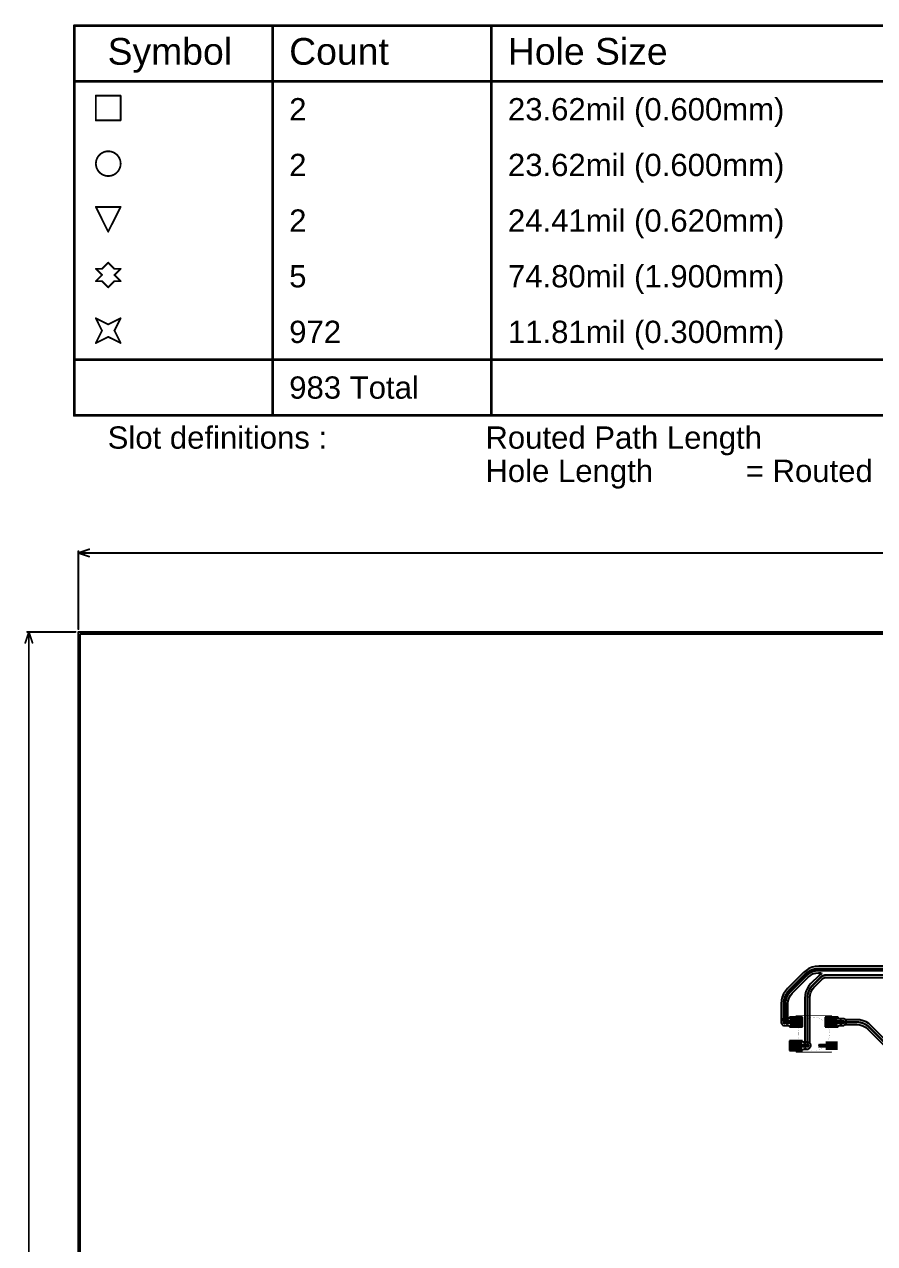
# Model space of a CAD drawing. Header units: inches. Extents: x -11 to 1110, y -7 to 455.
# Drawn here: x -7.6 to 111.7, y 284.2 to 455.2 of the extents above; entities that cross this region are included whole.
import ezdxf

# ---------------------------------------------------------------- set-up
doc = ezdxf.new("R2010")
doc.units = ezdxf.units.IN
for name, color, linetype in [('Board_outline', 216, 'Continuous'), ('Bottom Layer', 5, 'Continuous'), ('Drill Drawing', 1, 'Continuous'), ('Mechanical 1', 6, 'Continuous'), ('Mechanical 7', 56, 'Continuous'), ('Top Layer', 1, 'Continuous'), ('Top Overlay', 2, 'Continuous'), ('Top Paste', 8, 'Continuous'), ('Top Solder', 216, 'Continuous'), ('Via Holes', 16, 'Continuous')]:
    doc.layers.add(name, color=color, linetype=linetype)
doc.styles.add('Arial', font='', dxfattribs={"height": 0.2})
doc.styles.get('Arial').set_extended_font_data('Arial')

msp = doc.modelspace()

# ---------------------------------------------------------------- hatches: boundary and pattern name
at = {"layer": 'Bottom Layer'}
h = msp.add_hatch(color=5, dxfattribs=at)
edge = h.paths.add_edge_path()
edge.add_arc((99.07, 315.29), 0.3, 0, 360)
h = msp.add_hatch(color=5, dxfattribs=at)
edge = h.paths.add_edge_path()
edge.add_arc((107.27, 315.29), 0.3, 0, 360)
h = msp.add_hatch(color=5, dxfattribs=at)
edge = h.paths.add_edge_path()
edge.add_arc((102.27, 311.99), 0.3, 0, 360)
h = msp.add_hatch(color=5, dxfattribs=at)
edge = h.paths.add_edge_path()
edge.add_arc((104.07, 311.99), 0.3, 0, 360)
at = {"layer": 'Top Layer'}
h = msp.add_hatch(color=1, dxfattribs=at)
edge = h.paths.add_edge_path()
edge.add_arc((99.07, 315.29), 0.3, 0, 360)
for points in [[(99.92, 315.79), (101.42, 315.79), (101.42, 314.79), (99.92, 314.79)], [(106.42, 314.79), (104.92, 314.79), (104.92, 315.79), (106.42, 315.79)], [(99.92, 312.49), (101.42, 312.49), (101.42, 311.49), (99.92, 311.49)], [(104.92, 312.49), (106.42, 312.49), (106.42, 311.49), (104.92, 311.49)]]:
    msp.add_hatch(color=1, dxfattribs=at).paths.add_polyline_path(points)
h = msp.add_hatch(color=1, dxfattribs=at)
edge = h.paths.add_edge_path()
edge.add_arc((107.27, 315.29), 0.3, 0, 360)
h = msp.add_hatch(color=1, dxfattribs=at)
edge = h.paths.add_edge_path()
edge.add_arc((102.27, 311.99), 0.3, 0, 360)
h = msp.add_hatch(color=1, dxfattribs=at)
edge = h.paths.add_edge_path()
edge.add_arc((104.07, 311.99), 0.3, 0, 360)
at = {"layer": 'Top Paste'}
for points in [[(99.92, 315.79), (101.42, 315.79), (101.42, 314.79), (99.92, 314.79)], [(106.42, 314.79), (104.92, 314.79), (104.92, 315.79), (106.42, 315.79)], [(99.92, 312.49), (101.42, 312.49), (101.42, 311.49), (99.92, 311.49)], [(104.92, 312.49), (106.42, 312.49), (106.42, 311.49), (104.92, 311.49)]]:
    msp.add_hatch(color=8, dxfattribs=at).paths.add_polyline_path(points)
at = {"layer": 'Top Solder'}
for points in [[(99.82, 315.89), (101.52, 315.89), (101.52, 314.69), (99.82, 314.69)], [(106.52, 314.69), (104.82, 314.69), (104.82, 315.89), (106.52, 315.89)], [(99.82, 312.59), (101.52, 312.59), (101.52, 311.39), (99.82, 311.39)], [(104.82, 312.59), (106.52, 312.59), (106.52, 311.39), (104.82, 311.39)]]:
    msp.add_hatch(color=216, dxfattribs=at).paths.add_polyline_path(points)
at = {"layer": 'Via Holes'}
h = msp.add_hatch(color=7, dxfattribs=at)
edge = h.paths.add_edge_path()
edge.add_arc((99.07, 315.29), 0.15, 0, 360)
h = msp.add_hatch(color=7, dxfattribs=at)
edge = h.paths.add_edge_path()
edge.add_arc((107.27, 315.29), 0.15, 0, 360)
h = msp.add_hatch(color=7, dxfattribs=at)
edge = h.paths.add_edge_path()
edge.add_arc((102.27, 311.99), 0.15, 0, 360)
h = msp.add_hatch(color=7, dxfattribs=at)
edge = h.paths.add_edge_path()
edge.add_arc((104.07, 311.99), 0.15, 0, 360)

# ---------------------------------------------------------------- linework, layer by layer
at = {"layer": 'Board_outline'}
for points in [[(0, 370, 0.254, 0.254, 0), (704, 370, 0.254, 0.254, 0)], [(0, 0, 0.254, 0.254, 0), (0, 370, 0.254, 0.254, 0)]]:
    msp.add_lwpolyline(points, format="xyseb", dxfattribs=at)
msp.add_lwpolyline([(-0.06, 370, 0.127, 0.127, 1), (0.06, 370, 0.127, 0.127, 1)], format="xyseb", close=True, dxfattribs=at)
msp.add_lwpolyline([(-0.06, 370, 0.127, 0.127, 1), (0.06, 370, 0.127, 0.127, 1)], format="xyseb", close=True, dxfattribs=at)
at = {"layer": 'Bottom Layer'}
for p, q in [((0.26, 0.26), (0.26, 369.74)), ((0.26, 369.74), (703.74, 369.74)), ((101.72, 322.24), (99.49, 320.01)), ((100.15, 319.35), (102.38, 321.58)), ((102.08, 322.55), (101.72, 322.24)), ((101.72, 322.24), (101.72, 322.24)), ((102.48, 322.8), (102.08, 322.55)), ((102.38, 321.58), (102.39, 321.6)), ((102.39, 321.6), (102.69, 321.85)), ((102.92, 322.98), (102.48, 322.8)), ((102.69, 321.85), (103.05, 322.04)), ((103.85, 321.78), (102.77, 320.7)), ((103.38, 323.09), (102.92, 322.98)), ((103.05, 322.04), (103.44, 322.16)), ((103.85, 323.12), (103.38, 323.09)), ((103.44, 322.16), (103.83, 322.2)), ((103.83, 322.2), (103.85, 322.19)), ((114.22, 323.12), (103.85, 323.12)), ((103.85, 323.12), (103.85, 323.12)), ((103.85, 322.19), (104.22, 322.19)), ((103.94, 321.86), (103.85, 321.78)), ((103.85, 321.78), (103.85, 321.78)), ((103.85, 321.78), (103.85, 321.78)), ((104.09, 321.97), (103.94, 321.86)), ((103.94, 321.86), (103.94, 321.86)), ((104.26, 322.06), (104.09, 321.97)), ((104.22, 322.19), (104.26, 322.06)), ((104.33, 321.31), (104.51, 321.45)), ((104.51, 321.45), (104.73, 321.54)), ((104.73, 321.54), (104.95, 321.56)), ((104.95, 321.56), (104.96, 321.56)), ((104.96, 321.56), (117.53, 321.56)), ((99.49, 320.01), (99.18, 319.65)), ((99.49, 320.01), (99.49, 320.01)), ((102.24, 319.97), (102.07, 319.56)), ((102.48, 320.36), (102.24, 319.97)), ((102.77, 320.7), (102.48, 320.36)), ((102.77, 320.7), (102.77, 320.7)), ((102.77, 319.51), (102.97, 319.89)), ((102.97, 319.89), (103.23, 320.22)), ((103.23, 320.22), (103.25, 320.22)), ((103.25, 320.22), (104.33, 321.3)), ((104.33, 321.3), (104.33, 321.31)), ((104.33, 321.3), (104.33, 321.3)), ((104.33, 321.3), (104.33, 321.3)), ((98.64, 318.35), (98.61, 317.88)), ((98.75, 318.81), (98.64, 318.35)), ((98.93, 319.25), (98.75, 318.81)), ((99.18, 319.65), (98.93, 319.25)), ((99.54, 317.91), (99.57, 318.29)), ((99.57, 318.29), (99.69, 318.68)), ((99.69, 318.68), (99.88, 319.04)), ((99.88, 319.04), (100.13, 319.34)), ((100.13, 319.34), (100.15, 319.35)), ((101.96, 319.12), (101.93, 318.67)), ((101.93, 318.67), (101.93, 318.67)), ((101.93, 318.67), (101.93, 312.33)), ((102.07, 319.56), (101.96, 319.12)), ((102.6, 318.68), (102.64, 319.1)), ((102.6, 318.67), (102.6, 318.68)), ((102.6, 312.33), (102.6, 318.67)), ((102.64, 319.1), (102.77, 319.51)), ((98.61, 317.88), (98.61, 317.88)), ((98.61, 317.88), (98.61, 315.41)), ((99.54, 317.88), (99.54, 317.91)), ((99.54, 315.41), (99.54, 317.88)), ((98.61, 315.41), (98.6, 315.38)), ((98.6, 315.38), (98.6, 315.19)), ((98.6, 315.19), (98.67, 315.02)), ((98.67, 315.02), (98.8, 314.88)), ((98.8, 314.88), (98.98, 314.81)), ((98.98, 314.81), (99.17, 314.81)), ((99.17, 314.81), (99.34, 314.88)), ((99.34, 314.88), (99.48, 315.02)), ((99.48, 315.02), (99.55, 315.19)), ((99.55, 315.38), (99.54, 315.41)), ((99.55, 315.19), (99.55, 315.38)), ((106.86, 315.56), (106.79, 315.39)), ((106.79, 315.39), (106.79, 315.2)), ((106.79, 315.2), (106.86, 315.02)), ((106.99, 315.7), (106.86, 315.56)), ((106.86, 315.02), (106.99, 314.89)), ((107.17, 315.77), (106.99, 315.7)), ((106.99, 314.89), (107.17, 314.81)), ((107.36, 315.77), (107.17, 315.77)), ((107.17, 314.81), (107.36, 314.81)), ((107.54, 315.7), (107.36, 315.77)), ((107.36, 314.81), (107.54, 314.89)), ((107.6, 315.63), (107.54, 315.7)), ((107.54, 314.89), (107.6, 314.96)), ((109.18, 315.63), (107.6, 315.63)), ((107.6, 314.96), (109.18, 314.96)), ((109.63, 315.6), (109.18, 315.63)), ((109.18, 315.63), (109.18, 315.63)), ((109.18, 314.96), (109.2, 314.96)), ((109.2, 314.96), (109.61, 314.92)), ((109.61, 314.92), (110.03, 314.79)), ((110.07, 315.49), (109.63, 315.6)), ((110.03, 314.79), (110.41, 314.59)), ((110.49, 315.32), (110.07, 315.49)), ((110.41, 314.59), (110.73, 314.32)), ((110.88, 315.08), (110.49, 315.32)), ((111.22, 314.79), (110.88, 315.08)), ((116.25, 309.75), (111.22, 314.79)), ((111.22, 314.79), (111.22, 314.79)), ((110.73, 314.32), (110.74, 314.31)), ((110.74, 314.31), (115.78, 309.27)), ((101.86, 312.26), (101.79, 312.09)), ((101.79, 312.09), (101.79, 311.9)), ((101.79, 311.9), (101.86, 311.72)), ((101.93, 312.33), (101.86, 312.26)), ((101.86, 311.72), (101.99, 311.59)), ((101.99, 311.59), (102.17, 311.51)), ((102.17, 311.51), (102.36, 311.51)), ((102.36, 311.51), (102.54, 311.59)), ((102.54, 311.59), (102.67, 311.72)), ((102.67, 312.26), (102.6, 312.33)), ((102.74, 312.09), (102.67, 312.26)), ((102.67, 311.72), (102.74, 311.9)), ((102.74, 311.9), (102.74, 312.09))]:
    msp.add_line(p, q, dxfattribs=at)
for points in [[(99.82, 319.68, 0.559, 0.559, 0), (102.05, 321.91, 0.559, 0.559, 0)], [(102.05, 321.91, 0.559, 0.559, -0.198912), (103.85, 322.66, 0.559, 0.559, 0)], [(103.01, 320.46, 0.305, 0.305, 0), (104.09, 321.54, 0.305, 0.305, 0)], [(103.85, 322.66, 0.559, 0.559, 0), (114.35, 322.66, 0.559, 0.559, 0)], [(104.09, 321.54, 0.305, 0.305, -0.198712), (104.96, 321.9, 0.305, 0.305, 0)], [(104.09, 321.54, 0.305, 0.305, -0.000193), (104.09, 321.54, 0.305, 0.305, 0)], [(104.96, 321.9, 0.305, 0.305, 0), (117.53, 321.9, 0.305, 0.305, 0)], [(99.07, 317.88, 0.559, 0.559, -0.198912), (99.82, 319.68, 0.559, 0.559, 0)], [(102.27, 318.67, 0.305, 0.305, -0.198912), (103.01, 320.46, 0.305, 0.305, 0)], [(99.07, 315.29, 0.559, 0.559, 0), (99.07, 317.88, 0.559, 0.559, 0)], [(102.27, 311.99, 0.305, 0.305, 0), (102.27, 318.67, 0.305, 0.305, 0)], [(107.27, 315.29, 0.305, 0.305, 0), (109.18, 315.29, 0.305, 0.305, 0)], [(109.18, 315.29, 0.305, 0.305, -0.198912), (110.98, 314.55, 0.305, 0.305, 0)], [(110.98, 314.55, 0.305, 0.305, 0), (116.26, 309.27, 0.305, 0.305, 0)]]:
    msp.add_lwpolyline(points, format="xyseb", dxfattribs=at)
for points in [[(101.91, 321.91, 0.279, 0.279, 1), (102.19, 321.91, 0.279, 0.279, 1)], [(101.91, 321.91, 0.279, 0.279, 1), (102.19, 321.91, 0.279, 0.279, 1)], [(103.71, 322.66, 0.279, 0.279, 1), (103.99, 322.66, 0.279, 0.279, 1)], [(103.71, 322.66, 0.279, 0.279, 1), (103.99, 322.66, 0.279, 0.279, 1)], [(104.01, 321.54, 0.152, 0.152, 1), (104.16, 321.54, 0.152, 0.152, 1)], [(104.01, 321.54, 0.152, 0.152, 1), (104.16, 321.54, 0.152, 0.152, 1)], [(104.01, 321.54, 0.152, 0.152, 1), (104.16, 321.54, 0.152, 0.152, 1)], [(104.01, 321.54, 0.152, 0.152, 1), (104.16, 321.54, 0.152, 0.152, 1)], [(104.88, 321.9, 0.152, 0.152, 1), (105.03, 321.9, 0.152, 0.152, 1)], [(104.88, 321.9, 0.152, 0.152, 1), (105.03, 321.9, 0.152, 0.152, 1)], [(99.68, 319.68, 0.279, 0.279, 1), (99.96, 319.68, 0.279, 0.279, 1)], [(99.68, 319.68, 0.279, 0.279, 1), (99.96, 319.68, 0.279, 0.279, 1)], [(102.93, 320.46, 0.152, 0.152, 1), (103.09, 320.46, 0.152, 0.152, 1)], [(102.93, 320.46, 0.152, 0.152, 1), (103.09, 320.46, 0.152, 0.152, 1)], [(98.93, 317.88, 0.279, 0.279, 1), (99.21, 317.88, 0.279, 0.279, 1)], [(98.93, 317.88, 0.279, 0.279, 1), (99.21, 317.88, 0.279, 0.279, 1)], [(102.19, 318.67, 0.152, 0.152, 1), (102.34, 318.67, 0.152, 0.152, 1)], [(102.19, 318.67, 0.152, 0.152, 1), (102.34, 318.67, 0.152, 0.152, 1)], [(98.93, 315.29, 0.279, 0.279, 1), (99.21, 315.29, 0.279, 0.279, 1)], [(107.19, 315.29, 0.152, 0.152, 1), (107.34, 315.29, 0.152, 0.152, 1)], [(109.11, 315.29, 0.152, 0.152, 1), (109.26, 315.29, 0.152, 0.152, 1)], [(109.11, 315.29, 0.152, 0.152, 1), (109.26, 315.29, 0.152, 0.152, 1)], [(110.9, 314.55, 0.152, 0.152, 1), (111.06, 314.55, 0.152, 0.152, 1)], [(110.9, 314.55, 0.152, 0.152, 1), (111.06, 314.55, 0.152, 0.152, 1)], [(102.19, 311.99, 0.152, 0.152, 1), (102.34, 311.99, 0.152, 0.152, 1)]]:
    msp.add_lwpolyline(points, format="xyseb", close=True, dxfattribs=at)
at = {"layer": 'Drill Drawing'}
for points in [[(-0.57, 455.01, 0.381, 0.381, 0), (690.43, 455.01, 0.381, 0.381, 0)], [(-0.57, 400.37, 0.381, 0.381, 0), (-0.57, 455.01, 0.381, 0.381, 0)], [(27.24, 400.37, 0.381, 0.381, 0), (27.24, 455.01, 0.381, 0.381, 0)], [(57.92, 400.37, 0.381, 0.381, 0), (57.92, 455.01, 0.381, 0.381, 0)], [(-0.57, 447.2, 0.381, 0.381, 0), (690.43, 447.2, 0.381, 0.381, 0)], [(2.46, 445.21, 0.254, 0.254, 0), (5.93, 445.21, 0.254, 0.254, 0)], [(2.46, 441.74, 0.254, 0.254, 0), (2.46, 445.21, 0.254, 0.254, 0)], [(5.93, 441.74, 0.254, 0.254, 0), (5.93, 445.21, 0.254, 0.254, 0)], [(2.46, 441.74, 0.254, 0.254, 0), (5.93, 441.74, 0.254, 0.254, 0)], [(2.46, 429.6, 0.254, 0.254, 0), (5.93, 429.6, 0.254, 0.254, 0)], [(2.46, 429.6, 0.254, 0.254, 0), (4.19, 426.13, 0.254, 0.254, 0)], [(4.19, 426.13, 0.254, 0.254, 0), (5.93, 429.6, 0.254, 0.254, 0)], [(2.46, 420.92, 0.254, 0.254, 0), (3.32, 420.06, 0.254, 0.254, 0)], [(2.46, 420.92, 0.254, 0.254, 0), (3.32, 420.92, 0.254, 0.254, 0)], [(3.32, 420.92, 0.254, 0.254, 0), (4.19, 421.79, 0.254, 0.254, 0)], [(4.19, 421.79, 0.254, 0.254, 0), (5.06, 420.92, 0.254, 0.254, 0)], [(5.06, 420.92, 0.254, 0.254, 0), (5.93, 420.92, 0.254, 0.254, 0)], [(5.06, 420.06, 0.254, 0.254, 0), (5.93, 420.92, 0.254, 0.254, 0)], [(2.46, 419.19, 0.254, 0.254, 0), (3.32, 420.06, 0.254, 0.254, 0)], [(2.46, 419.19, 0.254, 0.254, 0), (3.32, 419.19, 0.254, 0.254, 0)], [(3.32, 419.19, 0.254, 0.254, 0), (4.19, 418.32, 0.254, 0.254, 0)], [(4.19, 418.32, 0.254, 0.254, 0), (5.06, 419.19, 0.254, 0.254, 0)], [(5.06, 420.06, 0.254, 0.254, 0), (5.93, 419.19, 0.254, 0.254, 0)], [(5.06, 419.19, 0.254, 0.254, 0), (5.93, 419.19, 0.254, 0.254, 0)], [(2.46, 413.99, 0.254, 0.254, 0), (4.19, 413.12, 0.254, 0.254, 0)], [(2.46, 413.99, 0.254, 0.254, 0), (3.32, 412.25, 0.254, 0.254, 0)], [(4.19, 413.12, 0.254, 0.254, 0), (5.93, 413.99, 0.254, 0.254, 0)], [(5.06, 412.25, 0.254, 0.254, 0), (5.93, 413.99, 0.254, 0.254, 0)], [(2.46, 410.52, 0.254, 0.254, 0), (3.32, 412.25, 0.254, 0.254, 0)], [(5.06, 412.25, 0.254, 0.254, 0), (5.93, 410.52, 0.254, 0.254, 0)], [(2.46, 410.52, 0.254, 0.254, 0), (4.19, 411.38, 0.254, 0.254, 0)], [(4.19, 411.38, 0.254, 0.254, 0), (5.93, 410.52, 0.254, 0.254, 0)], [(-0.57, 408.18, 0.381, 0.381, 0), (690.43, 408.18, 0.381, 0.381, 0)], [(-0.57, 400.37, 0.381, 0.381, 0), (690.43, 400.37, 0.381, 0.381, 0)], [(98.82, 315.54, 0.0508, 0.0508, 0), (99.07, 315.41, 0.0508, 0.0508, 0)], [(98.82, 315.54, 0.0508, 0.0508, 0), (98.95, 315.29, 0.0508, 0.0508, 0)], [(98.82, 315.03, 0.0508, 0.0508, 0), (98.95, 315.29, 0.0508, 0.0508, 0)], [(98.82, 315.03, 0.0508, 0.0508, 0), (99.07, 315.16, 0.0508, 0.0508, 0)], [(99.07, 315.41, 0.0508, 0.0508, 0), (99.33, 315.54, 0.0508, 0.0508, 0)], [(99.07, 315.16, 0.0508, 0.0508, 0), (99.33, 315.03, 0.0508, 0.0508, 0)], [(99.2, 315.29, 0.0508, 0.0508, 0), (99.33, 315.54, 0.0508, 0.0508, 0)], [(99.2, 315.29, 0.0508, 0.0508, 0), (99.33, 315.03, 0.0508, 0.0508, 0)], [(107.01, 315.55, 0.0508, 0.0508, 0), (107.27, 315.42, 0.0508, 0.0508, 0)], [(107.01, 315.55, 0.0508, 0.0508, 0), (107.14, 315.29, 0.0508, 0.0508, 0)], [(107.01, 315.04, 0.0508, 0.0508, 0), (107.14, 315.29, 0.0508, 0.0508, 0)], [(107.01, 315.04, 0.0508, 0.0508, 0), (107.27, 315.17, 0.0508, 0.0508, 0)], [(107.27, 315.42, 0.0508, 0.0508, 0), (107.52, 315.55, 0.0508, 0.0508, 0)], [(107.27, 315.17, 0.0508, 0.0508, 0), (107.52, 315.04, 0.0508, 0.0508, 0)], [(107.39, 315.29, 0.0508, 0.0508, 0), (107.52, 315.55, 0.0508, 0.0508, 0)], [(107.39, 315.29, 0.0508, 0.0508, 0), (107.52, 315.04, 0.0508, 0.0508, 0)], [(102.01, 312.25, 0.0508, 0.0508, 0), (102.27, 312.12, 0.0508, 0.0508, 0)], [(102.01, 312.25, 0.0508, 0.0508, 0), (102.14, 311.99, 0.0508, 0.0508, 0)], [(102.01, 311.74, 0.0508, 0.0508, 0), (102.14, 311.99, 0.0508, 0.0508, 0)], [(102.01, 311.74, 0.0508, 0.0508, 0), (102.27, 311.87, 0.0508, 0.0508, 0)], [(102.27, 312.12, 0.0508, 0.0508, 0), (102.52, 312.25, 0.0508, 0.0508, 0)], [(102.27, 311.87, 0.0508, 0.0508, 0), (102.52, 311.74, 0.0508, 0.0508, 0)], [(102.39, 311.99, 0.0508, 0.0508, 0), (102.52, 312.25, 0.0508, 0.0508, 0)], [(102.39, 311.99, 0.0508, 0.0508, 0), (102.52, 311.74, 0.0508, 0.0508, 0)], [(103.82, 312.24, 0.0508, 0.0508, 0), (104.07, 312.11, 0.0508, 0.0508, 0)], [(103.82, 312.24, 0.0508, 0.0508, 0), (103.95, 311.99, 0.0508, 0.0508, 0)], [(103.82, 311.73, 0.0508, 0.0508, 0), (103.95, 311.99, 0.0508, 0.0508, 0)], [(103.82, 311.73, 0.0508, 0.0508, 0), (104.07, 311.86, 0.0508, 0.0508, 0)], [(104.07, 312.11, 0.0508, 0.0508, 0), (104.33, 312.24, 0.0508, 0.0508, 0)], [(104.07, 311.86, 0.0508, 0.0508, 0), (104.33, 311.73, 0.0508, 0.0508, 0)], [(104.2, 311.99, 0.0508, 0.0508, 0), (104.33, 312.24, 0.0508, 0.0508, 0)], [(104.2, 311.99, 0.0508, 0.0508, 0), (104.33, 311.73, 0.0508, 0.0508, 0)]]:
    msp.add_lwpolyline(points, format="xyseb", dxfattribs=at)
for points in [[(-0.67, 455.01, 0.191, 0.191, 1), (-0.48, 455.01, 0.191, 0.191, 1)], [(-0.67, 455.01, 0.191, 0.191, 1), (-0.48, 455.01, 0.191, 0.191, 1)], [(27.15, 455.01, 0.191, 0.191, 1), (27.34, 455.01, 0.191, 0.191, 1)], [(57.83, 455.01, 0.191, 0.191, 1), (58.02, 455.01, 0.191, 0.191, 1)], [(-0.67, 447.2, 0.191, 0.191, 1), (-0.48, 447.2, 0.191, 0.191, 1)], [(2.39, 445.21, 0.127, 0.127, 1), (2.52, 445.21, 0.127, 0.127, 1)], [(2.39, 445.21, 0.127, 0.127, 1), (2.52, 445.21, 0.127, 0.127, 1)], [(5.86, 445.21, 0.127, 0.127, 1), (5.99, 445.21, 0.127, 0.127, 1)], [(5.86, 445.21, 0.127, 0.127, 1), (5.99, 445.21, 0.127, 0.127, 1)], [(2.39, 441.74, 0.127, 0.127, 1), (2.52, 441.74, 0.127, 0.127, 1)], [(2.39, 441.74, 0.127, 0.127, 1), (2.52, 441.74, 0.127, 0.127, 1)], [(5.86, 441.74, 0.127, 0.127, 1), (5.99, 441.74, 0.127, 0.127, 1)], [(5.86, 441.74, 0.127, 0.127, 1), (5.99, 441.74, 0.127, 0.127, 1)], [(5.93, 435.67, 0.254, 0.254, 1), (2.46, 435.67, 0.254, 0.254, 1)], [(2.39, 435.67, 0.127, 0.127, 1), (2.52, 435.67, 0.127, 0.127, 1)], [(5.86, 435.67, 0.127, 0.127, 1), (5.99, 435.67, 0.127, 0.127, 1)], [(2.39, 429.6, 0.127, 0.127, 1), (2.52, 429.6, 0.127, 0.127, 1)], [(2.39, 429.6, 0.127, 0.127, 1), (2.52, 429.6, 0.127, 0.127, 1)], [(5.86, 429.6, 0.127, 0.127, 1), (5.99, 429.6, 0.127, 0.127, 1)], [(5.86, 429.6, 0.127, 0.127, 1), (5.99, 429.6, 0.127, 0.127, 1)], [(4.13, 426.13, 0.127, 0.127, 1), (4.25, 426.13, 0.127, 0.127, 1)], [(4.13, 426.13, 0.127, 0.127, 1), (4.25, 426.13, 0.127, 0.127, 1)], [(2.39, 420.92, 0.127, 0.127, 1), (2.52, 420.92, 0.127, 0.127, 1)], [(2.39, 420.92, 0.127, 0.127, 1), (2.52, 420.92, 0.127, 0.127, 1)], [(3.26, 420.92, 0.127, 0.127, 1), (3.39, 420.92, 0.127, 0.127, 1)], [(3.26, 420.92, 0.127, 0.127, 1), (3.39, 420.92, 0.127, 0.127, 1)], [(4.13, 421.79, 0.127, 0.127, 1), (4.25, 421.79, 0.127, 0.127, 1)], [(4.13, 421.79, 0.127, 0.127, 1), (4.25, 421.79, 0.127, 0.127, 1)], [(4.99, 420.92, 0.127, 0.127, 1), (5.12, 420.92, 0.127, 0.127, 1)], [(4.99, 420.92, 0.127, 0.127, 1), (5.12, 420.92, 0.127, 0.127, 1)], [(5.86, 420.92, 0.127, 0.127, 1), (5.99, 420.92, 0.127, 0.127, 1)], [(5.86, 420.92, 0.127, 0.127, 1), (5.99, 420.92, 0.127, 0.127, 1)], [(2.39, 419.19, 0.127, 0.127, 1), (2.52, 419.19, 0.127, 0.127, 1)], [(2.39, 419.19, 0.127, 0.127, 1), (2.52, 419.19, 0.127, 0.127, 1)], [(3.26, 420.06, 0.127, 0.127, 1), (3.39, 420.06, 0.127, 0.127, 1)], [(3.26, 420.06, 0.127, 0.127, 1), (3.39, 420.06, 0.127, 0.127, 1)], [(3.26, 419.19, 0.127, 0.127, 1), (3.39, 419.19, 0.127, 0.127, 1)], [(3.26, 419.19, 0.127, 0.127, 1), (3.39, 419.19, 0.127, 0.127, 1)], [(4.99, 420.06, 0.127, 0.127, 1), (5.12, 420.06, 0.127, 0.127, 1)], [(4.99, 420.06, 0.127, 0.127, 1), (5.12, 420.06, 0.127, 0.127, 1)], [(4.99, 419.19, 0.127, 0.127, 1), (5.12, 419.19, 0.127, 0.127, 1)], [(4.99, 419.19, 0.127, 0.127, 1), (5.12, 419.19, 0.127, 0.127, 1)], [(5.86, 419.19, 0.127, 0.127, 1), (5.99, 419.19, 0.127, 0.127, 1)], [(5.86, 419.19, 0.127, 0.127, 1), (5.99, 419.19, 0.127, 0.127, 1)], [(4.13, 418.32, 0.127, 0.127, 1), (4.25, 418.32, 0.127, 0.127, 1)], [(4.13, 418.32, 0.127, 0.127, 1), (4.25, 418.32, 0.127, 0.127, 1)], [(2.39, 413.99, 0.127, 0.127, 1), (2.52, 413.99, 0.127, 0.127, 1)], [(2.39, 413.99, 0.127, 0.127, 1), (2.52, 413.99, 0.127, 0.127, 1)], [(5.86, 413.99, 0.127, 0.127, 1), (5.99, 413.99, 0.127, 0.127, 1)], [(5.86, 413.99, 0.127, 0.127, 1), (5.99, 413.99, 0.127, 0.127, 1)], [(3.26, 412.25, 0.127, 0.127, 1), (3.39, 412.25, 0.127, 0.127, 1)], [(3.26, 412.25, 0.127, 0.127, 1), (3.39, 412.25, 0.127, 0.127, 1)], [(4.13, 413.12, 0.127, 0.127, 1), (4.25, 413.12, 0.127, 0.127, 1)], [(4.13, 413.12, 0.127, 0.127, 1), (4.25, 413.12, 0.127, 0.127, 1)], [(4.99, 412.25, 0.127, 0.127, 1), (5.12, 412.25, 0.127, 0.127, 1)], [(4.99, 412.25, 0.127, 0.127, 1), (5.12, 412.25, 0.127, 0.127, 1)], [(2.39, 410.52, 0.127, 0.127, 1), (2.52, 410.52, 0.127, 0.127, 1)], [(2.39, 410.52, 0.127, 0.127, 1), (2.52, 410.52, 0.127, 0.127, 1)], [(4.13, 411.38, 0.127, 0.127, 1), (4.25, 411.38, 0.127, 0.127, 1)], [(4.13, 411.38, 0.127, 0.127, 1), (4.25, 411.38, 0.127, 0.127, 1)], [(5.86, 410.52, 0.127, 0.127, 1), (5.99, 410.52, 0.127, 0.127, 1)], [(5.86, 410.52, 0.127, 0.127, 1), (5.99, 410.52, 0.127, 0.127, 1)], [(-0.67, 408.18, 0.191, 0.191, 1), (-0.48, 408.18, 0.191, 0.191, 1)], [(-0.67, 400.37, 0.191, 0.191, 1), (-0.48, 400.37, 0.191, 0.191, 1)], [(-0.67, 400.37, 0.191, 0.191, 1), (-0.48, 400.37, 0.191, 0.191, 1)], [(27.15, 400.37, 0.191, 0.191, 1), (27.34, 400.37, 0.191, 0.191, 1)], [(57.83, 400.37, 0.191, 0.191, 1), (58.02, 400.37, 0.191, 0.191, 1)], [(98.81, 315.54, 0.0254, 0.0254, 1), (98.83, 315.54, 0.0254, 0.0254, 1)], [(98.81, 315.54, 0.0254, 0.0254, 1), (98.83, 315.54, 0.0254, 0.0254, 1)], [(98.81, 315.03, 0.0254, 0.0254, 1), (98.83, 315.03, 0.0254, 0.0254, 1)], [(98.81, 315.03, 0.0254, 0.0254, 1), (98.83, 315.03, 0.0254, 0.0254, 1)], [(98.93, 315.29, 0.0254, 0.0254, 1), (98.96, 315.29, 0.0254, 0.0254, 1)], [(98.93, 315.29, 0.0254, 0.0254, 1), (98.96, 315.29, 0.0254, 0.0254, 1)], [(99.06, 315.41, 0.0254, 0.0254, 1), (99.09, 315.41, 0.0254, 0.0254, 1)], [(99.06, 315.41, 0.0254, 0.0254, 1), (99.09, 315.41, 0.0254, 0.0254, 1)], [(99.06, 315.16, 0.0254, 0.0254, 1), (99.09, 315.16, 0.0254, 0.0254, 1)], [(99.06, 315.16, 0.0254, 0.0254, 1), (99.09, 315.16, 0.0254, 0.0254, 1)], [(99.19, 315.29, 0.0254, 0.0254, 1), (99.21, 315.29, 0.0254, 0.0254, 1)], [(99.19, 315.29, 0.0254, 0.0254, 1), (99.21, 315.29, 0.0254, 0.0254, 1)], [(99.32, 315.54, 0.0254, 0.0254, 1), (99.34, 315.54, 0.0254, 0.0254, 1)], [(99.32, 315.54, 0.0254, 0.0254, 1), (99.34, 315.54, 0.0254, 0.0254, 1)], [(99.32, 315.03, 0.0254, 0.0254, 1), (99.34, 315.03, 0.0254, 0.0254, 1)], [(99.32, 315.03, 0.0254, 0.0254, 1), (99.34, 315.03, 0.0254, 0.0254, 1)], [(107, 315.55, 0.0254, 0.0254, 1), (107.02, 315.55, 0.0254, 0.0254, 1)], [(107, 315.55, 0.0254, 0.0254, 1), (107.02, 315.55, 0.0254, 0.0254, 1)], [(107, 315.04, 0.0254, 0.0254, 1), (107.02, 315.04, 0.0254, 0.0254, 1)], [(107, 315.04, 0.0254, 0.0254, 1), (107.02, 315.04, 0.0254, 0.0254, 1)], [(107.13, 315.29, 0.0254, 0.0254, 1), (107.15, 315.29, 0.0254, 0.0254, 1)], [(107.13, 315.29, 0.0254, 0.0254, 1), (107.15, 315.29, 0.0254, 0.0254, 1)], [(107.25, 315.42, 0.0254, 0.0254, 1), (107.28, 315.42, 0.0254, 0.0254, 1)], [(107.25, 315.42, 0.0254, 0.0254, 1), (107.28, 315.42, 0.0254, 0.0254, 1)], [(107.25, 315.17, 0.0254, 0.0254, 1), (107.28, 315.17, 0.0254, 0.0254, 1)], [(107.25, 315.17, 0.0254, 0.0254, 1), (107.28, 315.17, 0.0254, 0.0254, 1)], [(107.38, 315.29, 0.0254, 0.0254, 1), (107.4, 315.29, 0.0254, 0.0254, 1)], [(107.38, 315.29, 0.0254, 0.0254, 1), (107.4, 315.29, 0.0254, 0.0254, 1)], [(107.51, 315.55, 0.0254, 0.0254, 1), (107.53, 315.55, 0.0254, 0.0254, 1)], [(107.51, 315.55, 0.0254, 0.0254, 1), (107.53, 315.55, 0.0254, 0.0254, 1)], [(107.51, 315.04, 0.0254, 0.0254, 1), (107.53, 315.04, 0.0254, 0.0254, 1)], [(107.51, 315.04, 0.0254, 0.0254, 1), (107.53, 315.04, 0.0254, 0.0254, 1)], [(102, 312.25, 0.0254, 0.0254, 1), (102.02, 312.25, 0.0254, 0.0254, 1)], [(102, 312.25, 0.0254, 0.0254, 1), (102.02, 312.25, 0.0254, 0.0254, 1)], [(102, 311.74, 0.0254, 0.0254, 1), (102.02, 311.74, 0.0254, 0.0254, 1)], [(102, 311.74, 0.0254, 0.0254, 1), (102.02, 311.74, 0.0254, 0.0254, 1)], [(102.13, 311.99, 0.0254, 0.0254, 1), (102.15, 311.99, 0.0254, 0.0254, 1)], [(102.13, 311.99, 0.0254, 0.0254, 1), (102.15, 311.99, 0.0254, 0.0254, 1)], [(102.25, 312.12, 0.0254, 0.0254, 1), (102.28, 312.12, 0.0254, 0.0254, 1)], [(102.25, 312.12, 0.0254, 0.0254, 1), (102.28, 312.12, 0.0254, 0.0254, 1)], [(102.25, 311.87, 0.0254, 0.0254, 1), (102.28, 311.87, 0.0254, 0.0254, 1)], [(102.25, 311.87, 0.0254, 0.0254, 1), (102.28, 311.87, 0.0254, 0.0254, 1)], [(102.38, 311.99, 0.0254, 0.0254, 1), (102.4, 311.99, 0.0254, 0.0254, 1)], [(102.38, 311.99, 0.0254, 0.0254, 1), (102.4, 311.99, 0.0254, 0.0254, 1)], [(102.51, 312.25, 0.0254, 0.0254, 1), (102.53, 312.25, 0.0254, 0.0254, 1)], [(102.51, 312.25, 0.0254, 0.0254, 1), (102.53, 312.25, 0.0254, 0.0254, 1)], [(102.51, 311.74, 0.0254, 0.0254, 1), (102.53, 311.74, 0.0254, 0.0254, 1)], [(102.51, 311.74, 0.0254, 0.0254, 1), (102.53, 311.74, 0.0254, 0.0254, 1)], [(103.81, 312.24, 0.0254, 0.0254, 1), (103.83, 312.24, 0.0254, 0.0254, 1)], [(103.81, 312.24, 0.0254, 0.0254, 1), (103.83, 312.24, 0.0254, 0.0254, 1)], [(103.81, 311.73, 0.0254, 0.0254, 1), (103.83, 311.73, 0.0254, 0.0254, 1)], [(103.81, 311.73, 0.0254, 0.0254, 1), (103.83, 311.73, 0.0254, 0.0254, 1)], [(103.93, 311.99, 0.0254, 0.0254, 1), (103.96, 311.99, 0.0254, 0.0254, 1)], [(103.93, 311.99, 0.0254, 0.0254, 1), (103.96, 311.99, 0.0254, 0.0254, 1)], [(104.06, 312.11, 0.0254, 0.0254, 1), (104.09, 312.11, 0.0254, 0.0254, 1)], [(104.06, 312.11, 0.0254, 0.0254, 1), (104.09, 312.11, 0.0254, 0.0254, 1)], [(104.06, 311.86, 0.0254, 0.0254, 1), (104.09, 311.86, 0.0254, 0.0254, 1)], [(104.06, 311.86, 0.0254, 0.0254, 1), (104.09, 311.86, 0.0254, 0.0254, 1)], [(104.19, 311.99, 0.0254, 0.0254, 1), (104.21, 311.99, 0.0254, 0.0254, 1)], [(104.19, 311.99, 0.0254, 0.0254, 1), (104.21, 311.99, 0.0254, 0.0254, 1)], [(104.32, 312.24, 0.0254, 0.0254, 1), (104.34, 312.24, 0.0254, 0.0254, 1)], [(104.32, 312.24, 0.0254, 0.0254, 1), (104.34, 312.24, 0.0254, 0.0254, 1)], [(104.32, 311.73, 0.0254, 0.0254, 1), (104.34, 311.73, 0.0254, 0.0254, 1)], [(104.32, 311.73, 0.0254, 0.0254, 1), (104.34, 311.73, 0.0254, 0.0254, 1)]]:
    msp.add_lwpolyline(points, format="xyseb", close=True, dxfattribs=at)
at = {"layer": 'Mechanical 1'}
for points in [[(0, 381.08, 0.254, 0.254, 0), (1.52, 381.59, 0.254, 0.254, 0)], [(0, 370.38, 0.254, 0.254, 0), (0, 381.33, 0.254, 0.254, 0)], [(0, 381.08, 0.254, 0.254, 0), (1.52, 380.57, 0.254, 0.254, 0)], [(0, 381.08, 0.254, 0.254, 0), (312.39, 381.08, 0.254, 0.254, 0)], [(-7.44, 368.48, 0.254, 0.254, 0), (-6.94, 370, 0.254, 0.254, 0)], [(-7.19, 370, 0.254, 0.254, 0), (-0.38, 370, 0.254, 0.254, 0)], [(-6.94, 370, 0.254, 0.254, 0), (-6.43, 368.48, 0.254, 0.254, 0)], [(-6.94, 223.09, 0.254, 0.254, 0), (-6.94, 370, 0.254, 0.254, 0)]]:
    msp.add_lwpolyline(points, format="xyseb", dxfattribs=at)
for points in [[(-0.06, 381.33, 0.127, 0.127, 1), (0.06, 381.33, 0.127, 0.127, 1)], [(1.46, 381.59, 0.127, 0.127, 1), (1.59, 381.59, 0.127, 0.127, 1)], [(-0.06, 381.08, 0.127, 0.127, 1), (0.06, 381.08, 0.127, 0.127, 1)], [(-0.06, 381.08, 0.127, 0.127, 1), (0.06, 381.08, 0.127, 0.127, 1)], [(-0.06, 381.08, 0.127, 0.127, 1), (0.06, 381.08, 0.127, 0.127, 1)], [(1.46, 380.57, 0.127, 0.127, 1), (1.59, 380.57, 0.127, 0.127, 1)], [(-7.25, 370, 0.127, 0.127, 1), (-7.13, 370, 0.127, 0.127, 1)], [(-7, 370, 0.127, 0.127, 1), (-6.87, 370, 0.127, 0.127, 1)], [(-7, 370, 0.127, 0.127, 1), (-6.87, 370, 0.127, 0.127, 1)], [(-7, 370, 0.127, 0.127, 1), (-6.87, 370, 0.127, 0.127, 1)], [(-0.44, 370, 0.127, 0.127, 1), (-0.32, 370, 0.127, 0.127, 1)], [(-0.06, 370.38, 0.127, 0.127, 1), (0.06, 370.38, 0.127, 0.127, 1)], [(-7.51, 368.48, 0.127, 0.127, 1), (-7.38, 368.48, 0.127, 0.127, 1)], [(-6.49, 368.48, 0.127, 0.127, 1), (-6.37, 368.48, 0.127, 0.127, 1)]]:
    msp.add_lwpolyline(points, format="xyseb", close=True, dxfattribs=at)
at = {"layer": 'Mechanical 7'}
for points in [[(101.14, 314.54, 0.0127, 0.0127, -0.015713), (101.21, 314.71, 0.0127, 0.0127, 0)], [(101.21, 314.71, 0.0127, 0.0127, -0.013559), (101.27, 314.83, 0.0127, 0.0127, 0)], [(101.27, 314.83, 0.0127, 0.0127, -0.010086), (101.32, 314.91, 0.0127, 0.0127, 0)], [(101.32, 314.91, 0.0127, 0.0127, -0.005403), (101.34, 314.94, 0.0127, 0.0127, 0)], [(101.34, 314.94, 0.0127, 0.0127, -0.048923), (101.59, 315.26, 0.0127, 0.0127, 0)], [(101.59, 315.26, 0.0127, 0.0127, -0.005831), (101.62, 315.3, 0.0127, 0.0127, 0)], [(101.62, 315.3, 0.0127, 0.0127, -0.260576), (103.61, 315.94, 0.0127, 0.0127, 0)], [(103.61, 315.94, 0.0127, 0.0127, -0.053168), (104.02, 315.8, 0.0127, 0.0127, 0)], [(104.02, 315.8, 0.0127, 0.0127, -0.032104), (104.25, 315.68, 0.0127, 0.0127, 0)], [(104.25, 315.68, 0.0127, 0.0127, -0.024317), (104.4, 315.59, 0.0127, 0.0127, 0)], [(104.4, 315.59, 0.0127, 0.0127, -0.023913), (104.54, 315.48, 0.0127, 0.0127, 0)], [(104.54, 315.48, 0.0127, 0.0127, -0.015585), (104.64, 315.39, 0.0127, 0.0127, 0)], [(104.64, 315.39, 0.0127, 0.0127, -0.013569), (104.74, 315.3, 0.0127, 0.0127, 0)], [(104.74, 315.3, 0.0127, 0.0127, -0.049408), (104.99, 314.98, 0.0127, 0.0127, 0)], [(104.99, 314.98, 0.0127, 0.0127, -0.00534), (105.01, 314.94, 0.0127, 0.0127, 0)], [(105.01, 314.94, 0.0127, 0.0127, -0.038491), (105.18, 314.62, 0.0127, 0.0127, 0)], [(105.18, 314.62, 0.0127, 0.0127, -0.010928), (105.21, 314.54, 0.0127, 0.0127, 0)], [(100.97, 313.65, 0.0127, 0.0127, -0.045861), (101.01, 314.11, 0.0127, 0.0127, 0)], [(101.01, 313.19, 0.0127, 0.0127, -0.046627), (100.97, 313.65, 0.0127, 0.0127, 0)], [(101.01, 314.11, 0.0127, 0.0127, -0.031055), (101.09, 314.41, 0.0127, 0.0127, 0)], [(101.03, 313.1, 0.0127, 0.0127, -0.009506), (101.01, 313.19, 0.0127, 0.0127, 0)], [(101.14, 312.76, 0.0127, 0.0127, -0.035002), (101.03, 313.1, 0.0127, 0.0127, 0)], [(101.09, 314.41, 0.0127, 0.0127, -0.012342), (101.14, 314.54, 0.0127, 0.0127, 0)], [(105.21, 314.54, 0.0127, 0.0127, -0.048245), (105.34, 314.11, 0.0127, 0.0127, 0)], [(105.34, 313.19, 0.0127, 0.0127, -0.049437), (105.21, 312.76, 0.0127, 0.0127, 0)], [(105.34, 314.11, 0.0127, 0.0127, -0.045861), (105.38, 313.65, 0.0127, 0.0127, 0)], [(105.38, 313.65, 0.0127, 0.0127, -0.046627), (105.34, 313.19, 0.0127, 0.0127, 0)], [(101.19, 312.63, 0.0127, 0.0127, -0.012681), (101.14, 312.76, 0.0127, 0.0127, 0)], [(101.34, 312.36, 0.0127, 0.0127, -0.03233), (101.19, 312.63, 0.0127, 0.0127, 0)], [(101.62, 312, 0.0127, 0.0127, -0.050991), (101.34, 312.36, 0.0127, 0.0127, 0)], [(103.18, 311.32, 0.0127, 0.0127, -0.204959), (101.62, 312, 0.0127, 0.0127, 0)], [(104.74, 312, 0.0127, 0.0127, -0.204959), (103.18, 311.32, 0.0127, 0.0127, 0)], [(105.01, 312.36, 0.0127, 0.0127, -0.050991), (104.74, 312, 0.0127, 0.0127, 0)], [(105.08, 312.47, 0.0127, 0.0127, -0.012805), (105.01, 312.36, 0.0127, 0.0127, 0)], [(105.14, 312.59, 0.0127, 0.0127, -0.014562), (105.08, 312.47, 0.0127, 0.0127, 0)], [(105.21, 312.76, 0.0127, 0.0127, -0.02251), (105.14, 312.59, 0.0127, 0.0127, 0)]]:
    msp.add_lwpolyline(points, format="xyseb", dxfattribs=at)
for points in [[(101.21, 314.71, 0.00635, 0.00635, 1), (101.21, 314.71, 0.00635, 0.00635, 1)], [(101.21, 314.71, 0.00635, 0.00635, 1), (101.21, 314.71, 0.00635, 0.00635, 1)], [(101.27, 314.83, 0.00635, 0.00635, 1), (101.28, 314.83, 0.00635, 0.00635, 1)], [(101.27, 314.83, 0.00635, 0.00635, 1), (101.28, 314.83, 0.00635, 0.00635, 1)], [(101.31, 314.91, 0.00635, 0.00635, 1), (101.32, 314.91, 0.00635, 0.00635, 1)], [(101.31, 314.91, 0.00635, 0.00635, 1), (101.32, 314.91, 0.00635, 0.00635, 1)], [(101.34, 314.94, 0.00635, 0.00635, 1), (101.34, 314.94, 0.00635, 0.00635, 1)], [(101.34, 314.94, 0.00635, 0.00635, 1), (101.34, 314.94, 0.00635, 0.00635, 1)], [(101.58, 315.26, 0.00635, 0.00635, 1), (101.59, 315.26, 0.00635, 0.00635, 1)], [(101.58, 315.26, 0.00635, 0.00635, 1), (101.59, 315.26, 0.00635, 0.00635, 1)], [(101.61, 315.3, 0.00635, 0.00635, 1), (101.62, 315.3, 0.00635, 0.00635, 1)], [(101.61, 315.3, 0.00635, 0.00635, 1), (101.62, 315.3, 0.00635, 0.00635, 1)], [(103.6, 315.94, 0.00635, 0.00635, 1), (103.61, 315.94, 0.00635, 0.00635, 1)], [(103.6, 315.94, 0.00635, 0.00635, 1), (103.61, 315.94, 0.00635, 0.00635, 1)], [(104.02, 315.8, 0.00635, 0.00635, 1), (104.02, 315.8, 0.00635, 0.00635, 1)], [(104.02, 315.8, 0.00635, 0.00635, 1), (104.02, 315.8, 0.00635, 0.00635, 1)], [(104.25, 315.68, 0.00635, 0.00635, 1), (104.26, 315.68, 0.00635, 0.00635, 1)], [(104.25, 315.68, 0.00635, 0.00635, 1), (104.26, 315.68, 0.00635, 0.00635, 1)], [(104.4, 315.59, 0.00635, 0.00635, 1), (104.4, 315.59, 0.00635, 0.00635, 1)], [(104.4, 315.59, 0.00635, 0.00635, 1), (104.4, 315.59, 0.00635, 0.00635, 1)], [(104.54, 315.48, 0.00635, 0.00635, 1), (104.55, 315.48, 0.00635, 0.00635, 1)], [(104.54, 315.48, 0.00635, 0.00635, 1), (104.55, 315.48, 0.00635, 0.00635, 1)], [(104.64, 315.39, 0.00635, 0.00635, 1), (104.64, 315.39, 0.00635, 0.00635, 1)], [(104.64, 315.39, 0.00635, 0.00635, 1), (104.64, 315.39, 0.00635, 0.00635, 1)], [(104.73, 315.3, 0.00635, 0.00635, 1), (104.74, 315.3, 0.00635, 0.00635, 1)], [(104.73, 315.3, 0.00635, 0.00635, 1), (104.74, 315.3, 0.00635, 0.00635, 1)], [(104.98, 314.98, 0.00635, 0.00635, 1), (104.99, 314.98, 0.00635, 0.00635, 1)], [(104.98, 314.98, 0.00635, 0.00635, 1), (104.99, 314.98, 0.00635, 0.00635, 1)], [(105.01, 314.94, 0.00635, 0.00635, 1), (105.01, 314.94, 0.00635, 0.00635, 1)], [(105.01, 314.94, 0.00635, 0.00635, 1), (105.01, 314.94, 0.00635, 0.00635, 1)], [(105.18, 314.62, 0.00635, 0.00635, 1), (105.18, 314.62, 0.00635, 0.00635, 1)], [(105.18, 314.62, 0.00635, 0.00635, 1), (105.18, 314.62, 0.00635, 0.00635, 1)], [(100.97, 313.65, 0.00635, 0.00635, 1), (100.97, 313.65, 0.00635, 0.00635, 1)], [(100.97, 313.65, 0.00635, 0.00635, 1), (100.97, 313.65, 0.00635, 0.00635, 1)], [(101.01, 314.11, 0.00635, 0.00635, 1), (101.02, 314.11, 0.00635, 0.00635, 1)], [(101.01, 314.11, 0.00635, 0.00635, 1), (101.02, 314.11, 0.00635, 0.00635, 1)], [(101.01, 313.19, 0.00635, 0.00635, 1), (101.02, 313.19, 0.00635, 0.00635, 1)], [(101.01, 313.19, 0.00635, 0.00635, 1), (101.02, 313.19, 0.00635, 0.00635, 1)], [(101.03, 313.1, 0.00635, 0.00635, 1), (101.03, 313.1, 0.00635, 0.00635, 1)], [(101.03, 313.1, 0.00635, 0.00635, 1), (101.03, 313.1, 0.00635, 0.00635, 1)], [(101.09, 314.41, 0.00635, 0.00635, 1), (101.1, 314.41, 0.00635, 0.00635, 1)], [(101.09, 314.41, 0.00635, 0.00635, 1), (101.1, 314.41, 0.00635, 0.00635, 1)], [(101.13, 314.54, 0.00635, 0.00635, 1), (101.14, 314.54, 0.00635, 0.00635, 1)], [(101.13, 314.54, 0.00635, 0.00635, 1), (101.14, 314.54, 0.00635, 0.00635, 1)], [(105.21, 314.54, 0.00635, 0.00635, 1), (105.22, 314.54, 0.00635, 0.00635, 1)], [(105.21, 314.54, 0.00635, 0.00635, 1), (105.22, 314.54, 0.00635, 0.00635, 1)], [(105.34, 314.11, 0.00635, 0.00635, 1), (105.34, 314.11, 0.00635, 0.00635, 1)], [(105.34, 314.11, 0.00635, 0.00635, 1), (105.34, 314.11, 0.00635, 0.00635, 1)], [(105.34, 313.19, 0.00635, 0.00635, 1), (105.34, 313.19, 0.00635, 0.00635, 1)], [(105.34, 313.19, 0.00635, 0.00635, 1), (105.34, 313.19, 0.00635, 0.00635, 1)], [(105.38, 313.65, 0.00635, 0.00635, 1), (105.39, 313.65, 0.00635, 0.00635, 1)], [(105.38, 313.65, 0.00635, 0.00635, 1), (105.39, 313.65, 0.00635, 0.00635, 1)], [(101.13, 312.76, 0.00635, 0.00635, 1), (101.14, 312.76, 0.00635, 0.00635, 1)], [(101.13, 312.76, 0.00635, 0.00635, 1), (101.14, 312.76, 0.00635, 0.00635, 1)], [(101.19, 312.63, 0.00635, 0.00635, 1), (101.19, 312.63, 0.00635, 0.00635, 1)], [(101.19, 312.63, 0.00635, 0.00635, 1), (101.19, 312.63, 0.00635, 0.00635, 1)], [(101.34, 312.36, 0.00635, 0.00635, 1), (101.34, 312.36, 0.00635, 0.00635, 1)], [(101.34, 312.36, 0.00635, 0.00635, 1), (101.34, 312.36, 0.00635, 0.00635, 1)], [(101.61, 312, 0.00635, 0.00635, 1), (101.62, 312, 0.00635, 0.00635, 1)], [(101.61, 312, 0.00635, 0.00635, 1), (101.62, 312, 0.00635, 0.00635, 1)], [(103.17, 311.32, 0.00635, 0.00635, 1), (103.18, 311.32, 0.00635, 0.00635, 1)], [(103.17, 311.32, 0.00635, 0.00635, 1), (103.18, 311.32, 0.00635, 0.00635, 1)], [(104.73, 312, 0.00635, 0.00635, 1), (104.74, 312, 0.00635, 0.00635, 1)], [(104.73, 312, 0.00635, 0.00635, 1), (104.74, 312, 0.00635, 0.00635, 1)], [(105.01, 312.36, 0.00635, 0.00635, 1), (105.01, 312.36, 0.00635, 0.00635, 1)], [(105.01, 312.36, 0.00635, 0.00635, 1), (105.01, 312.36, 0.00635, 0.00635, 1)], [(105.08, 312.47, 0.00635, 0.00635, 1), (105.08, 312.47, 0.00635, 0.00635, 1)], [(105.08, 312.47, 0.00635, 0.00635, 1), (105.08, 312.47, 0.00635, 0.00635, 1)], [(105.14, 312.59, 0.00635, 0.00635, 1), (105.14, 312.59, 0.00635, 0.00635, 1)], [(105.14, 312.59, 0.00635, 0.00635, 1), (105.14, 312.59, 0.00635, 0.00635, 1)], [(105.21, 312.76, 0.00635, 0.00635, 1), (105.22, 312.76, 0.00635, 0.00635, 1)], [(105.21, 312.76, 0.00635, 0.00635, 1), (105.22, 312.76, 0.00635, 0.00635, 1)]]:
    msp.add_lwpolyline(points, format="xyseb", close=True, dxfattribs=at)
at = {"layer": 'Top Layer'}
for p, q in [((0.26, 0.26), (0.26, 369.74)), ((0.26, 369.74), (703.74, 369.74)), ((98.67, 315.56), (98.6, 315.38)), ((98.6, 315.38), (98.6, 315.19)), ((98.6, 315.19), (98.67, 315.02)), ((98.8, 315.69), (98.67, 315.56)), ((98.67, 315.02), (98.8, 314.88)), ((98.98, 315.76), (98.8, 315.69)), ((98.8, 314.88), (98.98, 314.81)), ((99.17, 315.76), (98.98, 315.76)), ((98.98, 314.81), (99.17, 314.81)), ((99.19, 315.76), (99.17, 315.76)), ((99.17, 314.81), (99.21, 314.82)), ((99.74, 315.76), (99.19, 315.76)), ((99.21, 314.82), (99.74, 314.82)), ((101.6, 315.97), (99.74, 315.97)), ((99.74, 315.97), (99.74, 315.76)), ((99.74, 314.82), (99.74, 314.61)), ((99.74, 314.61), (101.6, 314.61)), ((101.6, 314.61), (101.6, 315.97)), ((106.6, 315.97), (104.74, 315.97)), ((104.74, 315.97), (104.74, 314.61)), ((104.74, 314.61), (106.6, 314.61)), ((106.6, 315.76), (106.6, 315.97)), ((107.13, 315.76), (106.6, 315.76)), ((106.6, 314.61), (106.6, 314.82)), ((106.6, 314.82), (107.15, 314.82)), ((107.17, 315.77), (107.13, 315.76)), ((107.15, 314.82), (107.17, 314.81)), ((107.36, 315.77), (107.17, 315.77)), ((107.17, 314.81), (107.36, 314.81)), ((107.54, 315.7), (107.36, 315.77)), ((107.36, 314.81), (107.54, 314.89)), ((107.67, 315.56), (107.54, 315.7)), ((107.54, 314.89), (107.67, 315.02)), ((107.74, 315.39), (107.67, 315.56)), ((107.67, 315.02), (107.74, 315.2)), ((107.74, 315.2), (107.74, 315.39)), ((101.6, 312.67), (99.74, 312.67)), ((99.74, 312.67), (99.74, 311.31)), ((99.74, 311.31), (101.6, 311.31)), ((101.6, 312.46), (101.6, 312.67)), ((102.13, 312.46), (101.6, 312.46)), ((101.6, 311.31), (101.6, 311.52)), ((101.6, 311.52), (102.15, 311.52)), ((102.17, 312.47), (102.13, 312.46)), ((102.15, 311.52), (102.17, 311.51)), ((102.36, 312.47), (102.17, 312.47)), ((102.17, 311.51), (102.36, 311.51)), ((102.54, 312.4), (102.36, 312.47)), ((102.36, 311.51), (102.54, 311.59)), ((102.67, 312.26), (102.54, 312.4)), ((102.54, 311.59), (102.67, 311.72)), ((102.74, 312.09), (102.67, 312.26)), ((102.67, 311.72), (102.74, 311.9)), ((102.74, 311.9), (102.74, 312.09))]:
    msp.add_line(p, q, dxfattribs=at)
for points in [[(99.07, 315.29, 0.559, 0.559, 0), (100.67, 315.29, 0.559, 0.559, 0)], [(105.67, 315.29, 0.559, 0.559, 0), (107.27, 315.29, 0.559, 0.559, 0)], [(100.67, 311.99, 0.559, 0.559, 0), (102.27, 311.99, 0.559, 0.559, 0)], [(104.07, 311.99, 0.559, 0.559, 0), (105.67, 311.99, 0.559, 0.559, 0)]]:
    msp.add_lwpolyline(points, format="xyseb", dxfattribs=at)
for points in [[(98.93, 315.29, 0.279, 0.279, 1), (99.21, 315.29, 0.279, 0.279, 1)], [(100.53, 315.29, 0.279, 0.279, 1), (100.81, 315.29, 0.279, 0.279, 1)], [(105.53, 315.29, 0.279, 0.279, 1), (105.81, 315.29, 0.279, 0.279, 1)], [(107.13, 315.29, 0.279, 0.279, 1), (107.4, 315.29, 0.279, 0.279, 1)], [(100.53, 311.99, 0.279, 0.279, 1), (100.81, 311.99, 0.279, 0.279, 1)], [(102.13, 311.99, 0.279, 0.279, 1), (102.4, 311.99, 0.279, 0.279, 1)], [(103.93, 311.99, 0.279, 0.279, 1), (104.21, 311.99, 0.279, 0.279, 1)], [(105.53, 311.99, 0.279, 0.279, 1), (105.81, 311.99, 0.279, 0.279, 1)]]:
    msp.add_lwpolyline(points, format="xyseb", close=True, dxfattribs=at)
at = {"layer": 'Top Overlay'}
for points in [[(99.61, 315.44, 0.254, 0.254, 0), (99.74, 315.32, 0.254, 0.254, 0)], [(99.61, 315.19, 0.254, 0.254, 0), (99.61, 315.44, 0.254, 0.254, 0)], [(99.61, 315.19, 0.254, 0.254, 0), (99.74, 315.32, 0.254, 0.254, 0)], [(100.67, 316.19, 0.127, 0.127, 0), (105.67, 316.19, 0.127, 0.127, 0)], [(100.67, 311.09, 0.127, 0.127, 0), (105.67, 311.09, 0.127, 0.127, 0)]]:
    msp.add_lwpolyline(points, format="xyseb", dxfattribs=at)
for points in [[(99.55, 315.44, 0.127, 0.127, 1), (99.68, 315.44, 0.127, 0.127, 1)], [(99.55, 315.44, 0.127, 0.127, 1), (99.68, 315.44, 0.127, 0.127, 1)], [(99.55, 315.19, 0.127, 0.127, 1), (99.68, 315.19, 0.127, 0.127, 1)], [(99.55, 315.19, 0.127, 0.127, 1), (99.68, 315.19, 0.127, 0.127, 1)], [(99.68, 315.32, 0.127, 0.127, 1), (99.8, 315.32, 0.127, 0.127, 1)], [(99.68, 315.32, 0.127, 0.127, 1), (99.8, 315.32, 0.127, 0.127, 1)], [(100.64, 316.19, 0.0635, 0.0635, 1), (100.7, 316.19, 0.0635, 0.0635, 1)], [(105.64, 316.19, 0.0635, 0.0635, 1), (105.7, 316.19, 0.0635, 0.0635, 1)], [(100.64, 311.09, 0.0635, 0.0635, 1), (100.7, 311.09, 0.0635, 0.0635, 1)], [(105.64, 311.09, 0.0635, 0.0635, 1), (105.7, 311.09, 0.0635, 0.0635, 1)]]:
    msp.add_lwpolyline(points, format="xyseb", close=True, dxfattribs=at)

# ---------------------------------------------------------------- texts
at = {"layer": 'Drill Drawing', "style": 'Arial'}
for s, height, p in [('Symbol', 3.747, (4.11, 449.54)), ('Count', 3.747, (29.58, 449.54)), ('Hole Size', 3.747, (60.26, 449.54)), ('2', 3.12, (29.58, 441.74)), ('23.62mil (0.600mm)', 3.1221, (60.26, 441.74)), ('2', 3.12, (29.58, 433.93)), ('23.62mil (0.600mm)', 3.1221, (60.26, 433.93)), ('2', 3.12, (29.58, 426.13)), ('24.41mil (0.620mm)', 3.1221, (60.26, 426.13)), ('5', 3.12, (29.58, 418.32)), ('74.80mil (1.900mm)', 3.1221, (60.26, 418.32)), ('11.81mil (0.300mm)', 3.1221, (60.26, 410.52)), ('972', 3.122, (29.58, 410.52)), ('983 Total', 3.122, (29.58, 402.71)), ('Slot definitions :', 3.1221, (4.11, 395.7)), ('Routed Path Length', 3.1221, (57.1, 395.7)), ('Hole Length', 3.1221, (57.1, 391.03)), (' = Routed Path Length + Tool Size = Slot length as defined in the PCB layout', 3.1221, (92.41, 391.03))]:
    msp.add_text(s, height=height, dxfattribs=at).set_placement(p)

doc.saveas('drawing.dxf')
